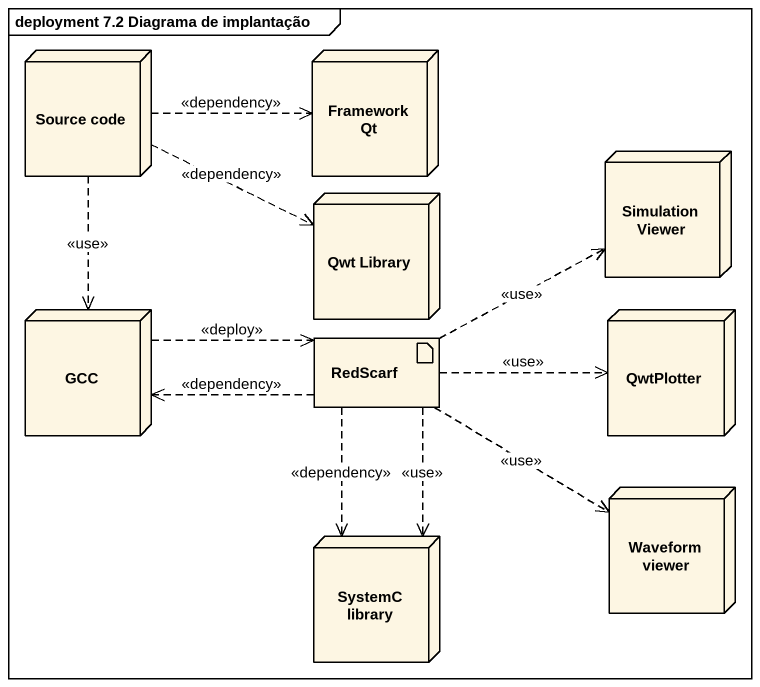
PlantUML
@startuml
mainframe deployment 7.2 Diagrama de implantação
node "Source code" as Source_code
node "Framework Qt" as Framework_Qt
node "Simulation Viewer" as Simulation_Viewer
node "Qwt Library" as Qwt_Library
node GCC
artifact RedScarf
node QwtPlotter
node "Waveform viewer" as Waveform_viewer
node "SystemC library" as SystemC_library
Source_code .right.> Framework_Qt : <<dependency>>
Source_code .right.> Qwt_Library : <<dependency>>
Source_code ..> GCC : <<use>>
RedScarf .right.> Simulation_Viewer : <<use>>
RedScarf <.left. GCC : <<deploy>>
RedScarf .left.> GCC : <<dependency>>
RedScarf .right.> QwtPlotter : <<use>>
RedScarf ..> Waveform_viewer : <<use>>
RedScarf ..> SystemC_library : <<use>>
RedScarf ..> SystemC_library : <<dependency>>
@enduml
